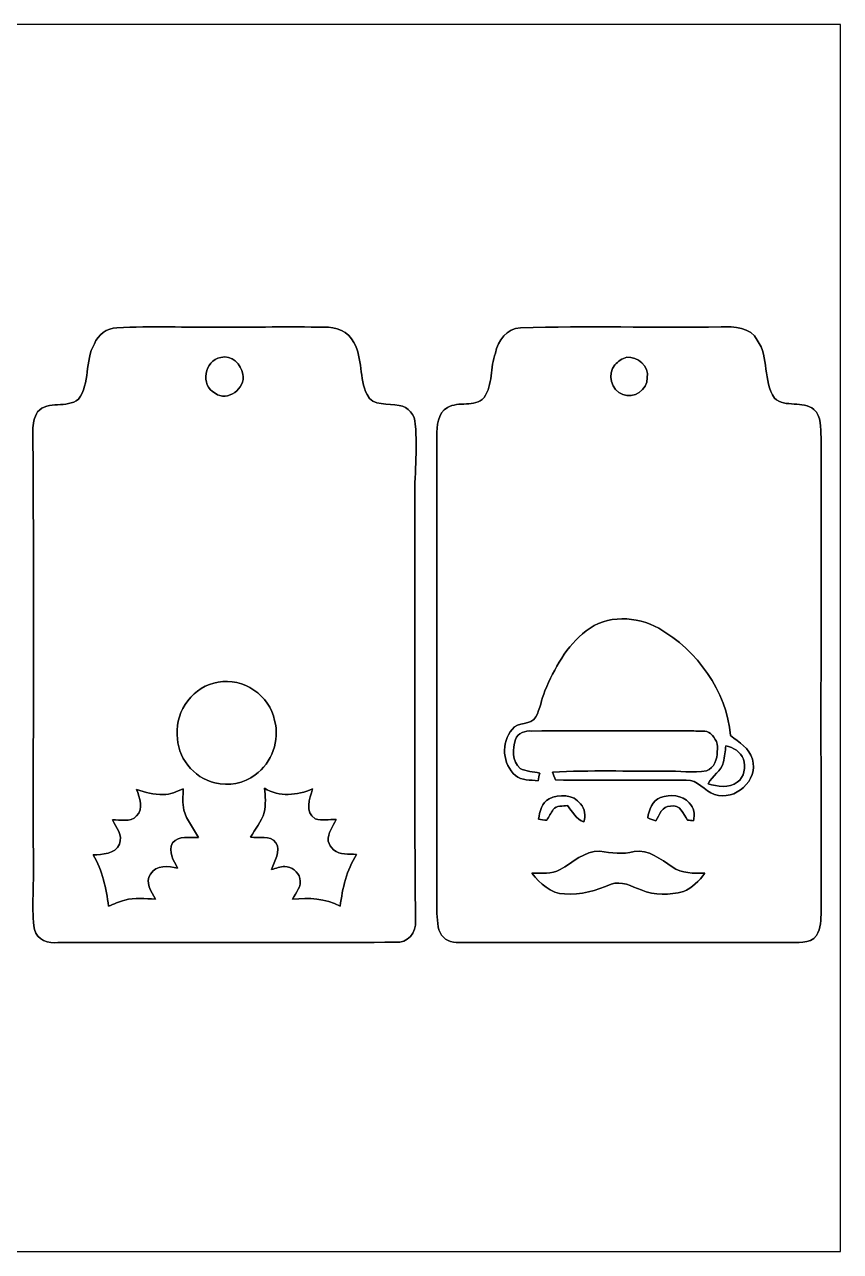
# Model space of a CAD drawing. Header units: centimetres. Extents: x -16.8 to 16.8, y -16.7 to 16.7.
# Drawn here: x -5.41 to 16.77, y -16.67 to 16.67 of the extents above; entities that cross this region are included whole.
import ezdxf

# ---------------------------------------------------------------- set-up
doc = ezdxf.new("R2010")
doc.units = ezdxf.units.CM
doc.header["$MEASUREMENT"] = 0
doc.layers.add('Layer 1', color=7, linetype='Continuous')

msp = doc.modelspace()

# ---------------------------------------------------------------- linework, layer by layer
at = {"layer": 'Layer 1', "color": 7}
for points, knots in [([(-16.77458, 16.66875), (-16.77458, 16.66875), (16.77458, 16.66875), (16.77458, 16.66875), (16.77458, 16.66875), (16.77458, 16.66875), (16.77458, -16.66875), (16.77458, -16.66875), (16.77458, -16.66875), (16.77458, -16.66875), (-16.77458, -16.66875), (-16.77458, -16.66875), (-16.77458, -16.66875), (-16.77458, -16.66875), (-16.77458, 16.66875), (-16.77458, 16.66875), (-16.77458, 16.66875), (-16.77458, 16.66875), (-16.77458, 16.66875), (-16.77458, 16.66875)], [0, 0, 0, 0, 0.16666667, 0.16666667, 0.16666667, 0.16666667, 0.33333333, 0.33333333, 0.33333333, 0.33333333, 0.5, 0.5, 0.5, 0.5, 0.66666667, 0.66666667, 0.66666667, 0.66666667, 1, 1, 1, 1]), ([(-2.89701, 8.43104), (-3.16865, 8.41728), (-3.41242, 8.24724), (-3.50873, 7.99042), (-3.50873, 7.99042), (-3.78178, 7.52687), (-3.61315, 6.92079), (-3.94476, 6.48617), (-3.94476, 6.48617), (-4.26156, 6.22547), (-4.76285, 6.46642), (-5.05354, 6.14786), (-5.05354, 6.14786), (-5.14773, 5.99757), (-5.18442, 5.81801), (-5.1816, 5.64198), (-5.1816, 5.64198), (-5.15126, 1.67428), (-5.17666, -2.29376), (-5.16784, -6.26181), (-5.16784, -6.26181), (-5.15373, -6.81567), (-5.22534, -7.37411), (-5.1368, -7.9248), (-5.1368, -7.9248), (-5.07436, -8.19785), (-4.75227, -8.31074), (-4.49862, -8.27722), (-4.49862, -8.27722), (-1.4411, -8.26241), (1.61713, -8.28393), (4.67466, -8.26699), (4.67466, -8.26699), (4.99886, -8.30404), (5.25357, -7.99888), (5.22076, -7.68844), (5.22076, -7.68844), (5.18266, -3.89749), (5.21476, -0.10513), (5.20171, 3.68653), (5.20171, 3.68653), (5.18336, 4.3942), (5.28708, 5.10293), (5.21441, 5.80954), (5.21441, 5.80954), (5.21406, 6.05543), (5.02391, 6.29497), (4.77485, 6.31719), (4.77485, 6.31719), (4.48486, 6.39163), (4.05941, 6.27839), (3.90349, 6.61741), (3.90349, 6.61741), (3.68229, 7.05591), (3.79271, 7.5946), (3.54542, 8.02605), (3.54542, 8.02605), (3.40819, 8.33437), (3.05012, 8.45538), (2.73473, 8.44409), (2.73473, 8.44409), (1.79388, 8.46173), (0.85266, 8.44232), (-0.08819, 8.44903), (-0.08819, 8.44903), (-1.02447, 8.43492), (-1.9618, 8.47831), (-2.89701, 8.43104), (-2.89701, 8.43104), (-2.89701, 8.43104), (-2.89701, 8.43104), (-2.89701, 8.43104)], [0, 0, 0, 0, 0.05263158, 0.05263158, 0.05263158, 0.05263158, 0.10526316, 0.10526316, 0.10526316, 0.10526316, 0.15789474, 0.15789474, 0.15789474, 0.15789474, 0.21052632, 0.21052632, 0.21052632, 0.21052632, 0.26315789, 0.26315789, 0.26315789, 0.26315789, 0.31578947, 0.31578947, 0.31578947, 0.31578947, 0.36842105, 0.36842105, 0.36842105, 0.36842105, 0.42105263, 0.42105263, 0.42105263, 0.42105263, 0.47368421, 0.47368421, 0.47368421, 0.47368421, 0.52631579, 0.52631579, 0.52631579, 0.52631579, 0.57894737, 0.57894737, 0.57894737, 0.57894737, 0.63157895, 0.63157895, 0.63157895, 0.63157895, 0.68421053, 0.68421053, 0.68421053, 0.68421053, 0.73684211, 0.73684211, 0.73684211, 0.73684211, 0.78947368, 0.78947368, 0.78947368, 0.78947368, 0.84210526, 0.84210526, 0.84210526, 0.84210526, 0.89473684, 0.89473684, 0.89473684, 0.89473684, 1, 1, 1, 1]), ([(8.07473, 8.42962), (7.70784, 8.41446), (7.45843, 8.07826), (7.39246, 7.74347), (7.39246, 7.74347), (7.24888, 7.34977), (7.33178, 6.88728), (7.08484, 6.53239), (7.08484, 6.53239), (6.82237, 6.2484), (6.3948, 6.44913), (6.08683, 6.25863), (6.08683, 6.25863), (5.81731, 6.1154), (5.80178, 5.75698), (5.80072, 5.4864), (5.80072, 5.4864), (5.80425, 1.25271), (5.80531, -2.98097), (5.80037, -7.21466), (5.80037, -7.21466), (5.80602, -7.45384), (5.7972, -7.69902), (5.85964, -7.93291), (5.85964, -7.93291), (5.91573, -8.13576), (6.12211, -8.27828), (6.3306, -8.27334), (6.3306, -8.27334), (9.32991, -8.27476), (12.32923, -8.26805), (15.32855, -8.27617), (15.32855, -8.27617), (15.59772, -8.25676), (15.93215, -8.33332), (16.12441, -8.08355), (16.12441, -8.08355), (16.24259, -7.88987), (16.24542, -7.64646), (16.24824, -7.42632), (16.24824, -7.42632), (16.24189, -3.13373), (16.24718, 1.15888), (16.24577, 5.45147), (16.24577, 5.45147), (16.2239, 5.7023), (16.26517, 6.02544), (16.05033, 6.20889), (16.05033, 6.20889), (15.75223, 6.46712), (15.26893, 6.24417), (14.98247, 6.51581), (14.98247, 6.51581), (14.65721, 6.98359), (14.84277, 7.62776), (14.51222, 8.09413), (14.51222, 8.09413), (14.33689, 8.4515), (13.87369, 8.46667), (13.52938, 8.45397), (13.52938, 8.45397), (11.71116, 8.42927), (9.89154, 8.48007), (8.07473, 8.42962)], [0, 0, 0, 0, 0.05882353, 0.05882353, 0.05882353, 0.05882353, 0.11764706, 0.11764706, 0.11764706, 0.11764706, 0.17647059, 0.17647059, 0.17647059, 0.17647059, 0.23529412, 0.23529412, 0.23529412, 0.23529412, 0.29411765, 0.29411765, 0.29411765, 0.29411765, 0.35294118, 0.35294118, 0.35294118, 0.35294118, 0.41176471, 0.41176471, 0.41176471, 0.41176471, 0.47058824, 0.47058824, 0.47058824, 0.47058824, 0.52941176, 0.52941176, 0.52941176, 0.52941176, 0.58823529, 0.58823529, 0.58823529, 0.58823529, 0.64705882, 0.64705882, 0.64705882, 0.64705882, 0.70588235, 0.70588235, 0.70588235, 0.70588235, 0.76470588, 0.76470588, 0.76470588, 0.76470588, 0.82352941, 0.82352941, 0.82352941, 0.82352941, 0.88235294, 0.88235294, 0.88235294, 0.88235294, 1, 1, 1, 1]), ([(-0.07303, 7.62247), (0.21943, 7.70925), (0.48719, 7.4362), (0.52917, 7.16492), (0.52917, 7.16492), (0.60219, 6.77651), (0.11183, 6.40574), (-0.22895, 6.65057), (-0.22895, 6.65057), (-0.63571, 6.85976), (-0.51611, 7.54874), (-0.07303, 7.62247)], [0, 0, 0, 0, 0.25, 0.25, 0.25, 0.25, 0.5, 0.5, 0.5, 0.5, 1, 1, 1, 1]), ([(10.96574, 7.62635), (11.26243, 7.65739), (11.57464, 7.38611), (11.52349, 7.07214), (11.52349, 7.07214), (11.5249, 6.74793), (11.15766, 6.48017), (10.85391, 6.61917), (10.85391, 6.61917), (10.54029, 6.72641), (10.42141, 7.17444), (10.64401, 7.41892), (10.64401, 7.41892), (10.72938, 7.51417), (10.83627, 7.60201), (10.96574, 7.62635)], [0, 0, 0, 0, 0.2, 0.2, 0.2, 0.2, 0.4, 0.4, 0.4, 0.4, 0.6, 0.6, 0.6, 0.6, 1, 1, 1, 1]), ([(9.86014, 0.19262), (10.41471, 0.63535), (11.23844, 0.60254), (11.83534, 0.26353), (11.83534, 0.26353), (12.88168, -0.3429), (13.67472, -1.43122), (13.78902, -2.65254), (13.78902, -2.65254), (14.01586, -2.83281), (14.29667, -2.99403), (14.38134, -3.29389), (14.38134, -3.29389), (14.55879, -3.86151), (13.90474, -4.44782), (13.35334, -4.24956), (13.35334, -4.24956), (13.06971, -4.16666), (12.90285, -3.82905), (12.57829, -3.86539), (12.57829, -3.86539), (11.39437, -3.84387), (10.20974, -3.8862), (9.02652, -3.8541), (9.02652, -3.8541), (9.00571, -3.80153), (8.96373, -3.69605), (8.94292, -3.64349), (8.94292, -3.64349), (9.96491, -3.58669), (10.98903, -3.62585), (12.01208, -3.61668), (12.01208, -3.61668), (12.38567, -3.60574), (12.76456, -3.67277), (13.13603, -3.60574), (13.13603, -3.60574), (13.34452, -3.53519), (13.42743, -3.28683), (13.42249, -3.08539), (13.42249, -3.08539), (13.46271, -2.90054), (13.38227, -2.71568), (13.24081, -2.59891), (13.24081, -2.59891), (13.12051, -2.48849), (12.93319, -2.54529), (12.78925, -2.5213), (12.78925, -2.5213), (11.31923, -2.5273), (9.8485, -2.51178), (8.37847, -2.52836), (8.37847, -2.52836), (8.20526, -2.51143), (8.00347, -2.58057), (7.93997, -2.7559), (7.93997, -2.7559), (7.84719, -3.0099), (7.85354, -3.34751), (8.06309, -3.5433), (8.06309, -3.5433), (8.2229, -3.63573), (8.42257, -3.62338), (8.59896, -3.67348), (8.59896, -3.67348), (8.58308, -3.74121), (8.56721, -3.80929), (8.55169, -3.87738), (8.55169, -3.87738), (8.34743, -3.85163), (8.10895, -3.88091), (7.93962, -3.73803), (7.93962, -3.73803), (7.58225, -3.43217), (7.54204, -2.84162), (7.84472, -2.48285), (7.84472, -2.48285), (8.00135, -2.26448), (8.36048, -2.38548), (8.49312, -2.14383), (8.49312, -2.14383), (8.61483, -1.92334), (8.64129, -1.66582), (8.74042, -1.43581), (8.74042, -1.43581), (8.99901, -0.82762), (9.32568, -0.21766), (9.86014, 0.19262), (9.86014, 0.19262), (9.86014, 0.19262), (9.86014, 0.19262), (9.86014, 0.19262)], [0, 0, 0, 0, 0.04166667, 0.04166667, 0.04166667, 0.04166667, 0.08333333, 0.08333333, 0.08333333, 0.08333333, 0.125, 0.125, 0.125, 0.125, 0.16666667, 0.16666667, 0.16666667, 0.16666667, 0.20833333, 0.20833333, 0.20833333, 0.20833333, 0.25, 0.25, 0.25, 0.25, 0.29166667, 0.29166667, 0.29166667, 0.29166667, 0.33333333, 0.33333333, 0.33333333, 0.33333333, 0.375, 0.375, 0.375, 0.375, 0.41666667, 0.41666667, 0.41666667, 0.41666667, 0.45833333, 0.45833333, 0.45833333, 0.45833333, 0.5, 0.5, 0.5, 0.5, 0.54166667, 0.54166667, 0.54166667, 0.54166667, 0.58333333, 0.58333333, 0.58333333, 0.58333333, 0.625, 0.625, 0.625, 0.625, 0.66666667, 0.66666667, 0.66666667, 0.66666667, 0.70833333, 0.70833333, 0.70833333, 0.70833333, 0.75, 0.75, 0.75, 0.75, 0.79166667, 0.79166667, 0.79166667, 0.79166667, 0.83333333, 0.83333333, 0.83333333, 0.83333333, 0.875, 0.875, 0.875, 0.875, 0.91666667, 0.91666667, 0.91666667, 0.91666667, 1, 1, 1, 1]), ([(-0.14323, -1.20086), (0.53728, -1.06257), (1.25765, -1.56669), (1.39171, -2.23943), (1.39171, -2.23943), (1.53705, -2.7813), (1.31727, -3.39372), (0.86289, -3.72004), (0.86289, -3.72004), (0.55704, -3.95429), (0.14076, -4.02978), (-0.23072, -3.93418), (-0.23072, -3.93418), (-0.81492, -3.80259), (-1.27, -3.22968), (-1.25413, -2.62855), (-1.25413, -2.62855), (-1.31304, -1.96603), (-0.80081, -1.29963), (-0.14323, -1.20086)], [0, 0, 0, 0, 0.16666667, 0.16666667, 0.16666667, 0.16666667, 0.33333333, 0.33333333, 0.33333333, 0.33333333, 0.5, 0.5, 0.5, 0.5, 0.66666667, 0.66666667, 0.66666667, 0.66666667, 1, 1, 1, 1]), ([(13.65885, -2.93229), (13.63698, -3.07763), (13.63027, -3.22545), (13.595, -3.36903), (13.595, -3.36903), (13.52903, -3.6135), (13.2969, -3.74897), (13.17449, -3.95993), (13.17449, -3.95993), (13.42884, -4.03296), (13.74246, -4.09363), (13.96894, -3.91619), (13.96894, -3.91619), (14.16685, -3.78072), (14.19754, -3.50308), (14.13827, -3.28824), (14.13827, -3.28824), (14.06207, -3.08892), (13.86134, -2.96863), (13.65885, -2.93229)], [0, 0, 0, 0, 0.16666667, 0.16666667, 0.16666667, 0.16666667, 0.33333333, 0.33333333, 0.33333333, 0.33333333, 0.5, 0.5, 0.5, 0.5, 0.66666667, 0.66666667, 0.66666667, 0.66666667, 1, 1, 1, 1]), ([(-2.36149, -4.11656), (-2.12654, -4.18641), (-1.89089, -4.26649), (-1.64042, -4.25133), (-1.64042, -4.25133), (-1.44357, -4.26614), (-1.27247, -4.16278), (-1.09432, -4.09893), (-1.09432, -4.09893), (-1.09502, -4.29048), (-1.12571, -4.48627), (-1.07386, -4.67501), (-1.07386, -4.67501), (-1.01141, -4.95582), (-0.8061, -5.1689), (-0.67874, -5.42008), (-0.67874, -5.42008), (-0.91546, -5.43631), (-1.21003, -5.35869), (-1.38395, -5.56542), (-1.38395, -5.56542), (-1.50918, -5.80355), (-1.36031, -6.04767), (-1.24566, -6.25334), (-1.24566, -6.25334), (-1.49613, -6.20924), (-1.82386, -6.14221), (-1.97944, -6.41526), (-1.97944, -6.41526), (-2.15724, -6.6354), (-1.94839, -6.89716), (-1.8475, -7.09542), (-1.8475, -7.09542), (-2.12619, -7.08942), (-2.41265, -7.03827), (-2.68358, -7.12611), (-2.68358, -7.12611), (-2.83598, -7.16386), (-2.97956, -7.22983), (-3.12561, -7.28557), (-3.12561, -7.28557), (-3.18629, -6.80156), (-3.2893, -6.31719), (-3.54436, -5.89421), (-3.54436, -5.89421), (-3.29494, -5.88539), (-2.94464, -5.87163), (-2.82787, -5.60317), (-2.82787, -5.60317), (-2.73015, -5.3534), (-2.9143, -5.1435), (-3.01943, -4.93677), (-3.01943, -4.93677), (-2.80317, -4.93395), (-2.53048, -5.02038), (-2.36291, -4.83341), (-2.36291, -4.83341), (-2.16464, -4.64185), (-2.28177, -4.33529), (-2.36149, -4.11656)], [0, 0, 0, 0, 0.0625, 0.0625, 0.0625, 0.0625, 0.125, 0.125, 0.125, 0.125, 0.1875, 0.1875, 0.1875, 0.1875, 0.25, 0.25, 0.25, 0.25, 0.3125, 0.3125, 0.3125, 0.3125, 0.375, 0.375, 0.375, 0.375, 0.4375, 0.4375, 0.4375, 0.4375, 0.5, 0.5, 0.5, 0.5, 0.5625, 0.5625, 0.5625, 0.5625, 0.625, 0.625, 0.625, 0.625, 0.6875, 0.6875, 0.6875, 0.6875, 0.75, 0.75, 0.75, 0.75, 0.8125, 0.8125, 0.8125, 0.8125, 0.875, 0.875, 0.875, 0.875, 1, 1, 1, 1]), ([(1.11725, -4.07776), (1.50989, -4.33105), (2.00872, -4.27708), (2.42111, -4.10175), (2.42111, -4.10175), (2.34738, -4.36774), (2.19639, -4.73216), (2.49661, -4.91137), (2.49661, -4.91137), (2.67476, -4.97628), (2.87549, -4.92689), (3.06317, -4.93113), (3.06317, -4.93113), (2.97498, -5.11951), (2.82893, -5.29449), (2.84798, -5.51603), (2.84798, -5.51603), (2.86738, -5.60917), (2.92664, -5.68995), (2.99508, -5.75451), (2.99508, -5.75451), (3.16195, -5.90973), (3.4103, -5.85435), (3.61915, -5.88574), (3.61915, -5.88574), (3.34857, -6.30767), (3.23638, -6.79697), (3.17218, -7.28698), (3.17218, -7.28698), (2.77777, -7.07566), (2.31846, -7.05273), (1.88066, -7.09683), (1.88066, -7.09683), (1.96991, -6.91762), (2.13501, -6.74687), (2.07716, -6.53168), (2.07716, -6.53168), (2.03341, -6.34965), (1.85526, -6.20924), (1.66617, -6.21065), (1.66617, -6.21065), (1.54305, -6.21065), (1.42699, -6.25934), (1.30986, -6.29144), (1.30986, -6.29144), (1.37089, -6.05966), (1.58291, -5.79367), (1.42134, -5.56401), (1.42134, -5.56401), (1.26577, -5.34388), (0.97014, -5.44407), (0.73907, -5.41373), (0.73907, -5.41373), (0.86254, -5.19007), (1.02941, -4.98722), (1.10878, -4.74204), (1.10878, -4.74204), (1.15429, -4.52402), (1.14018, -4.29789), (1.11725, -4.07776)], [0, 0, 0, 0, 0.0625, 0.0625, 0.0625, 0.0625, 0.125, 0.125, 0.125, 0.125, 0.1875, 0.1875, 0.1875, 0.1875, 0.25, 0.25, 0.25, 0.25, 0.3125, 0.3125, 0.3125, 0.3125, 0.375, 0.375, 0.375, 0.375, 0.4375, 0.4375, 0.4375, 0.4375, 0.5, 0.5, 0.5, 0.5, 0.5625, 0.5625, 0.5625, 0.5625, 0.625, 0.625, 0.625, 0.625, 0.6875, 0.6875, 0.6875, 0.6875, 0.75, 0.75, 0.75, 0.75, 0.8125, 0.8125, 0.8125, 0.8125, 0.875, 0.875, 0.875, 0.875, 1, 1, 1, 1]), ([(8.85049, -4.37162), (9.12248, -4.23651), (9.51406, -4.24462), (9.70774, -4.50709), (9.70774, -4.50709), (9.82698, -4.64009), (9.8552, -4.82988), (9.80158, -4.99745), (9.80158, -4.99745), (9.59026, -4.92231), (9.48478, -4.71629), (9.35143, -4.55295), (9.35143, -4.55295), (9.22761, -4.57623), (9.05545, -4.54166), (8.96655, -4.65878), (8.96655, -4.65878), (8.90058, -4.75262), (8.84767, -4.85458), (8.79052, -4.95406), (8.79052, -4.95406), (8.73407, -4.9463), (8.62154, -4.93042), (8.56509, -4.92266), (8.56509, -4.92266), (8.5979, -4.71981), (8.64835, -4.47428), (8.85049, -4.37162)], [0, 0, 0, 0, 0.125, 0.125, 0.125, 0.125, 0.25, 0.25, 0.25, 0.25, 0.375, 0.375, 0.375, 0.375, 0.5, 0.5, 0.5, 0.5, 0.625, 0.625, 0.625, 0.625, 0.75, 0.75, 0.75, 0.75, 1, 1, 1, 1]), ([(11.88156, -4.33211), (12.14049, -4.24568), (12.47634, -4.25838), (12.66331, -4.48239), (12.66331, -4.48239), (12.78714, -4.60834), (12.82171, -4.79601), (12.77726, -4.96358), (12.77726, -4.96358), (12.72399, -4.959), (12.67107, -4.95441), (12.61851, -4.95053), (12.61851, -4.95053), (12.50738, -4.78296), (12.41284, -4.50956), (12.15143, -4.56565), (12.15143, -4.56565), (11.92706, -4.56389), (11.84663, -4.80907), (11.7542, -4.97029), (11.7542, -4.97029), (11.68047, -4.94453), (11.60709, -4.91772), (11.53477, -4.8895), (11.53477, -4.8895), (11.57041, -4.66937), (11.66072, -4.42524), (11.88156, -4.33211)], [0, 0, 0, 0, 0.125, 0.125, 0.125, 0.125, 0.25, 0.25, 0.25, 0.25, 0.375, 0.375, 0.375, 0.375, 0.5, 0.5, 0.5, 0.5, 0.625, 0.625, 0.625, 0.625, 0.75, 0.75, 0.75, 0.75, 1, 1, 1, 1]), ([(9.15211, -6.29391), (9.49748, -6.10129), (9.81287, -5.78661), (10.23585, -5.79049), (10.23585, -5.79049), (10.54206, -5.84059), (10.8585, -5.89209), (11.16224, -5.79684), (11.16224, -5.79684), (11.55806, -5.73617), (11.88755, -6.01909), (12.198, -6.2163), (12.198, -6.2163), (12.45552, -6.40644), (12.78714, -6.38951), (13.09052, -6.39163), (13.09052, -6.39163), (12.92966, -6.5913), (12.74762, -6.79803), (12.50244, -6.89081), (12.50244, -6.89081), (12.12779, -6.98923), (11.71575, -6.99841), (11.35486, -6.84213), (11.35486, -6.84213), (11.09698, -6.75287), (10.81581, -6.58389), (10.53747, -6.69219), (10.53747, -6.69219), (10.1413, -6.86541), (9.71091, -6.98853), (9.27453, -6.95184), (9.27453, -6.95184), (8.89917, -6.94902), (8.60425, -6.66856), (8.388, -6.39022), (8.388, -6.39022), (8.64235, -6.3814), (8.92104, -6.43079), (9.15211, -6.29391)], [0, 0, 0, 0, 0.09090909, 0.09090909, 0.09090909, 0.09090909, 0.18181818, 0.18181818, 0.18181818, 0.18181818, 0.27272727, 0.27272727, 0.27272727, 0.27272727, 0.36363636, 0.36363636, 0.36363636, 0.36363636, 0.45454545, 0.45454545, 0.45454545, 0.45454545, 0.54545455, 0.54545455, 0.54545455, 0.54545455, 0.63636364, 0.63636364, 0.63636364, 0.63636364, 0.72727273, 0.72727273, 0.72727273, 0.72727273, 0.81818182, 0.81818182, 0.81818182, 0.81818182, 1, 1, 1, 1])]:
    msp.add_open_spline(points, degree=3, knots=knots, dxfattribs=at)
at = {"layer": 'Layer 1', "color": 251}
for points, knots in [([(-2.89701, 8.43104), (-1.9618, 8.47831), (-1.02447, 8.43492), (-0.08819, 8.44903), (-0.08819, 8.44903), (0.85266, 8.44232), (1.79388, 8.46173), (2.73473, 8.44409), (2.73473, 8.44409), (3.05012, 8.45538), (3.40819, 8.33437), (3.54542, 8.02605), (3.54542, 8.02605), (3.79271, 7.5946), (3.68229, 7.05591), (3.90349, 6.61741), (3.90349, 6.61741), (4.05941, 6.27839), (4.48486, 6.39163), (4.77485, 6.31719), (4.77485, 6.31719), (5.02391, 6.29497), (5.21406, 6.05543), (5.21441, 5.80954), (5.21441, 5.80954), (5.28708, 5.10293), (5.18336, 4.3942), (5.20171, 3.68653), (5.20171, 3.68653), (5.21476, -0.10513), (5.18266, -3.89749), (5.22076, -7.68844), (5.22076, -7.68844), (5.25357, -7.99888), (4.99886, -8.30404), (4.67466, -8.26699), (4.67466, -8.26699), (1.61713, -8.28393), (-1.4411, -8.26241), (-4.49862, -8.27722), (-4.49862, -8.27722), (-4.75227, -8.31074), (-5.07436, -8.19785), (-5.1368, -7.9248), (-5.1368, -7.9248), (-5.22534, -7.37411), (-5.15373, -6.81567), (-5.16784, -6.26181), (-5.16784, -6.26181), (-5.17666, -2.29376), (-5.15126, 1.67428), (-5.1816, 5.64198), (-5.1816, 5.64198), (-5.18442, 5.81801), (-5.14773, 5.99757), (-5.05354, 6.14786), (-5.05354, 6.14786), (-4.76285, 6.46642), (-4.26156, 6.22547), (-3.94476, 6.48617), (-3.94476, 6.48617), (-3.61315, 6.92079), (-3.78178, 7.52687), (-3.50873, 7.99042), (-3.50873, 7.99042), (-3.41242, 8.24724), (-3.16865, 8.41728), (-2.89701, 8.43104), (-2.89701, 8.43104), (-2.89701, 8.43104), (-2.89701, 8.43104), (-2.89701, 8.43104)], [0, 0, 0, 0, 0.05263158, 0.05263158, 0.05263158, 0.05263158, 0.10526316, 0.10526316, 0.10526316, 0.10526316, 0.15789474, 0.15789474, 0.15789474, 0.15789474, 0.21052632, 0.21052632, 0.21052632, 0.21052632, 0.26315789, 0.26315789, 0.26315789, 0.26315789, 0.31578947, 0.31578947, 0.31578947, 0.31578947, 0.36842105, 0.36842105, 0.36842105, 0.36842105, 0.42105263, 0.42105263, 0.42105263, 0.42105263, 0.47368421, 0.47368421, 0.47368421, 0.47368421, 0.52631579, 0.52631579, 0.52631579, 0.52631579, 0.57894737, 0.57894737, 0.57894737, 0.57894737, 0.63157895, 0.63157895, 0.63157895, 0.63157895, 0.68421053, 0.68421053, 0.68421053, 0.68421053, 0.73684211, 0.73684211, 0.73684211, 0.73684211, 0.78947368, 0.78947368, 0.78947368, 0.78947368, 0.84210526, 0.84210526, 0.84210526, 0.84210526, 0.89473684, 0.89473684, 0.89473684, 0.89473684, 1, 1, 1, 1]), ([(8.07473, 8.42962), (9.89154, 8.48007), (11.71116, 8.42927), (13.52938, 8.45397), (13.52938, 8.45397), (13.87369, 8.46667), (14.33689, 8.4515), (14.51222, 8.09413), (14.51222, 8.09413), (14.84277, 7.62776), (14.65721, 6.98359), (14.98247, 6.51581), (14.98247, 6.51581), (15.26893, 6.24417), (15.75223, 6.46712), (16.05033, 6.20889), (16.05033, 6.20889), (16.26517, 6.02544), (16.2239, 5.7023), (16.24577, 5.45147), (16.24577, 5.45147), (16.24718, 1.15888), (16.24189, -3.13373), (16.24824, -7.42632), (16.24824, -7.42632), (16.24542, -7.64646), (16.24259, -7.88987), (16.12441, -8.08355), (16.12441, -8.08355), (15.93215, -8.33332), (15.59772, -8.25676), (15.32855, -8.27617), (15.32855, -8.27617), (12.32923, -8.26805), (9.32991, -8.27476), (6.3306, -8.27334), (6.3306, -8.27334), (6.12211, -8.27828), (5.91573, -8.13576), (5.85964, -7.93291), (5.85964, -7.93291), (5.7972, -7.69902), (5.80602, -7.45384), (5.80037, -7.21466), (5.80037, -7.21466), (5.80531, -2.98097), (5.80425, 1.25271), (5.80072, 5.4864), (5.80072, 5.4864), (5.80178, 5.75698), (5.81731, 6.1154), (6.08683, 6.25863), (6.08683, 6.25863), (6.3948, 6.44913), (6.82237, 6.2484), (7.08484, 6.53239), (7.08484, 6.53239), (7.33178, 6.88728), (7.24888, 7.34977), (7.39246, 7.74347), (7.39246, 7.74347), (7.45843, 8.07826), (7.70784, 8.41446), (8.07473, 8.42962), (8.07473, 8.42962), (8.07473, 8.42962), (8.07473, 8.42962), (8.07473, 8.42962)], [0, 0, 0, 0, 0.05555556, 0.05555556, 0.05555556, 0.05555556, 0.11111111, 0.11111111, 0.11111111, 0.11111111, 0.16666667, 0.16666667, 0.16666667, 0.16666667, 0.22222222, 0.22222222, 0.22222222, 0.22222222, 0.27777778, 0.27777778, 0.27777778, 0.27777778, 0.33333333, 0.33333333, 0.33333333, 0.33333333, 0.38888889, 0.38888889, 0.38888889, 0.38888889, 0.44444444, 0.44444444, 0.44444444, 0.44444444, 0.5, 0.5, 0.5, 0.5, 0.55555556, 0.55555556, 0.55555556, 0.55555556, 0.61111111, 0.61111111, 0.61111111, 0.61111111, 0.66666667, 0.66666667, 0.66666667, 0.66666667, 0.72222222, 0.72222222, 0.72222222, 0.72222222, 0.77777778, 0.77777778, 0.77777778, 0.77777778, 0.83333333, 0.83333333, 0.83333333, 0.83333333, 0.88888889, 0.88888889, 0.88888889, 0.88888889, 1, 1, 1, 1]), ([(-0.07303, 7.62247), (-0.51611, 7.54874), (-0.63571, 6.85976), (-0.22895, 6.65057), (-0.22895, 6.65057), (0.11183, 6.40574), (0.60219, 6.77651), (0.52917, 7.16492), (0.52917, 7.16492), (0.48719, 7.4362), (0.21943, 7.70925), (-0.07303, 7.62247), (-0.07303, 7.62247), (-0.07303, 7.62247), (-0.07303, 7.62247), (-0.07303, 7.62247)], [0, 0, 0, 0, 0.2, 0.2, 0.2, 0.2, 0.4, 0.4, 0.4, 0.4, 0.6, 0.6, 0.6, 0.6, 1, 1, 1, 1]), ([(10.96574, 7.62635), (10.83627, 7.60201), (10.72938, 7.51417), (10.64401, 7.41892), (10.64401, 7.41892), (10.42141, 7.17444), (10.54029, 6.72641), (10.85391, 6.61917), (10.85391, 6.61917), (11.15766, 6.48017), (11.5249, 6.74793), (11.52349, 7.07214), (11.52349, 7.07214), (11.57464, 7.38611), (11.26243, 7.65739), (10.96574, 7.62635), (10.96574, 7.62635), (10.96574, 7.62635), (10.96574, 7.62635), (10.96574, 7.62635)], [0, 0, 0, 0, 0.16666667, 0.16666667, 0.16666667, 0.16666667, 0.33333333, 0.33333333, 0.33333333, 0.33333333, 0.5, 0.5, 0.5, 0.5, 0.66666667, 0.66666667, 0.66666667, 0.66666667, 1, 1, 1, 1]), ([(9.86014, 0.19262), (9.32568, -0.21766), (8.99901, -0.82762), (8.74042, -1.43581), (8.74042, -1.43581), (8.64129, -1.66582), (8.61483, -1.92334), (8.49312, -2.14383), (8.49312, -2.14383), (8.36048, -2.38548), (8.00135, -2.26448), (7.84472, -2.48285), (7.84472, -2.48285), (7.54204, -2.84162), (7.58225, -3.43217), (7.93962, -3.73803), (7.93962, -3.73803), (8.10895, -3.88091), (8.34743, -3.85163), (8.55169, -3.87738), (8.55169, -3.87738), (8.56721, -3.80929), (8.58308, -3.74121), (8.59896, -3.67348), (8.59896, -3.67348), (8.42257, -3.62338), (8.2229, -3.63573), (8.06309, -3.5433), (8.06309, -3.5433), (7.85354, -3.34751), (7.84719, -3.0099), (7.93997, -2.7559), (7.93997, -2.7559), (8.00347, -2.58057), (8.20526, -2.51143), (8.37847, -2.52836), (8.37847, -2.52836), (9.8485, -2.51178), (11.31923, -2.5273), (12.78925, -2.5213), (12.78925, -2.5213), (12.93319, -2.54529), (13.12051, -2.48849), (13.24081, -2.59891), (13.24081, -2.59891), (13.38227, -2.71568), (13.46271, -2.90054), (13.42249, -3.08539), (13.42249, -3.08539), (13.42743, -3.28683), (13.34452, -3.53519), (13.13603, -3.60574), (13.13603, -3.60574), (12.76456, -3.67277), (12.38567, -3.60574), (12.01208, -3.61668), (12.01208, -3.61668), (10.98903, -3.62585), (9.96491, -3.58669), (8.94292, -3.64349), (8.94292, -3.64349), (8.96373, -3.69605), (9.00571, -3.80153), (9.02652, -3.8541), (9.02652, -3.8541), (10.20974, -3.8862), (11.39437, -3.84387), (12.57829, -3.86539), (12.57829, -3.86539), (12.90285, -3.82905), (13.06971, -4.16666), (13.35334, -4.24956), (13.35334, -4.24956), (13.90474, -4.44782), (14.55879, -3.86151), (14.38134, -3.29389), (14.38134, -3.29389), (14.29667, -2.99403), (14.01586, -2.83281), (13.78902, -2.65254), (13.78902, -2.65254), (13.67472, -1.43122), (12.88168, -0.3429), (11.83534, 0.26353), (11.83534, 0.26353), (11.23844, 0.60254), (10.41471, 0.63535), (9.86014, 0.19262), (9.86014, 0.19262), (9.86014, 0.19262), (9.86014, 0.19262), (9.86014, 0.19262)], [0, 0, 0, 0, 0.04166667, 0.04166667, 0.04166667, 0.04166667, 0.08333333, 0.08333333, 0.08333333, 0.08333333, 0.125, 0.125, 0.125, 0.125, 0.16666667, 0.16666667, 0.16666667, 0.16666667, 0.20833333, 0.20833333, 0.20833333, 0.20833333, 0.25, 0.25, 0.25, 0.25, 0.29166667, 0.29166667, 0.29166667, 0.29166667, 0.33333333, 0.33333333, 0.33333333, 0.33333333, 0.375, 0.375, 0.375, 0.375, 0.41666667, 0.41666667, 0.41666667, 0.41666667, 0.45833333, 0.45833333, 0.45833333, 0.45833333, 0.5, 0.5, 0.5, 0.5, 0.54166667, 0.54166667, 0.54166667, 0.54166667, 0.58333333, 0.58333333, 0.58333333, 0.58333333, 0.625, 0.625, 0.625, 0.625, 0.66666667, 0.66666667, 0.66666667, 0.66666667, 0.70833333, 0.70833333, 0.70833333, 0.70833333, 0.75, 0.75, 0.75, 0.75, 0.79166667, 0.79166667, 0.79166667, 0.79166667, 0.83333333, 0.83333333, 0.83333333, 0.83333333, 0.875, 0.875, 0.875, 0.875, 0.91666667, 0.91666667, 0.91666667, 0.91666667, 1, 1, 1, 1]), ([(-0.14323, -1.20086), (-0.80081, -1.29963), (-1.31304, -1.96603), (-1.25413, -2.62855), (-1.25413, -2.62855), (-1.27, -3.22968), (-0.81492, -3.80259), (-0.23072, -3.93418), (-0.23072, -3.93418), (0.14076, -4.02978), (0.55704, -3.95429), (0.86289, -3.72004), (0.86289, -3.72004), (1.31727, -3.39372), (1.53705, -2.7813), (1.39171, -2.23943), (1.39171, -2.23943), (1.25765, -1.56669), (0.53728, -1.06257), (-0.14323, -1.20086), (-0.14323, -1.20086), (-0.14323, -1.20086), (-0.14323, -1.20086), (-0.14323, -1.20086)], [0, 0, 0, 0, 0.14285714, 0.14285714, 0.14285714, 0.14285714, 0.28571429, 0.28571429, 0.28571429, 0.28571429, 0.42857143, 0.42857143, 0.42857143, 0.42857143, 0.57142857, 0.57142857, 0.57142857, 0.57142857, 0.71428571, 0.71428571, 0.71428571, 0.71428571, 1, 1, 1, 1]), ([(13.65885, -2.93229), (13.86134, -2.96863), (14.06207, -3.08892), (14.13827, -3.28824), (14.13827, -3.28824), (14.19754, -3.50308), (14.16685, -3.78072), (13.96894, -3.91619), (13.96894, -3.91619), (13.74246, -4.09363), (13.42884, -4.03296), (13.17449, -3.95993), (13.17449, -3.95993), (13.2969, -3.74897), (13.52903, -3.6135), (13.595, -3.36903), (13.595, -3.36903), (13.63027, -3.22545), (13.63698, -3.07763), (13.65885, -2.93229)], [0, 0, 0, 0, 0.16666667, 0.16666667, 0.16666667, 0.16666667, 0.33333333, 0.33333333, 0.33333333, 0.33333333, 0.5, 0.5, 0.5, 0.5, 0.66666667, 0.66666667, 0.66666667, 0.66666667, 1, 1, 1, 1]), ([(-2.36149, -4.11656), (-2.28177, -4.33529), (-2.16464, -4.64185), (-2.36291, -4.83341), (-2.36291, -4.83341), (-2.53048, -5.02038), (-2.80317, -4.93395), (-3.01943, -4.93677), (-3.01943, -4.93677), (-2.9143, -5.1435), (-2.73015, -5.3534), (-2.82787, -5.60317), (-2.82787, -5.60317), (-2.94464, -5.87163), (-3.29494, -5.88539), (-3.54436, -5.89421), (-3.54436, -5.89421), (-3.2893, -6.31719), (-3.18629, -6.80156), (-3.12561, -7.28557), (-3.12561, -7.28557), (-2.97956, -7.22983), (-2.83598, -7.16386), (-2.68358, -7.12611), (-2.68358, -7.12611), (-2.41265, -7.03827), (-2.12619, -7.08942), (-1.8475, -7.09542), (-1.8475, -7.09542), (-1.94839, -6.89716), (-2.15724, -6.6354), (-1.97944, -6.41526), (-1.97944, -6.41526), (-1.82386, -6.14221), (-1.49613, -6.20924), (-1.24566, -6.25334), (-1.24566, -6.25334), (-1.36031, -6.04767), (-1.50918, -5.80355), (-1.38395, -5.56542), (-1.38395, -5.56542), (-1.21003, -5.35869), (-0.91546, -5.43631), (-0.67874, -5.42008), (-0.67874, -5.42008), (-0.8061, -5.1689), (-1.01141, -4.95582), (-1.07386, -4.67501), (-1.07386, -4.67501), (-1.12571, -4.48627), (-1.09502, -4.29048), (-1.09432, -4.09893), (-1.09432, -4.09893), (-1.27247, -4.16278), (-1.44357, -4.26614), (-1.64042, -4.25133), (-1.64042, -4.25133), (-1.89089, -4.26649), (-2.12654, -4.18641), (-2.36149, -4.11656)], [0, 0, 0, 0, 0.0625, 0.0625, 0.0625, 0.0625, 0.125, 0.125, 0.125, 0.125, 0.1875, 0.1875, 0.1875, 0.1875, 0.25, 0.25, 0.25, 0.25, 0.3125, 0.3125, 0.3125, 0.3125, 0.375, 0.375, 0.375, 0.375, 0.4375, 0.4375, 0.4375, 0.4375, 0.5, 0.5, 0.5, 0.5, 0.5625, 0.5625, 0.5625, 0.5625, 0.625, 0.625, 0.625, 0.625, 0.6875, 0.6875, 0.6875, 0.6875, 0.75, 0.75, 0.75, 0.75, 0.8125, 0.8125, 0.8125, 0.8125, 0.875, 0.875, 0.875, 0.875, 1, 1, 1, 1]), ([(1.11725, -4.07776), (1.14018, -4.29789), (1.15429, -4.52402), (1.10878, -4.74204), (1.10878, -4.74204), (1.02941, -4.98722), (0.86254, -5.19007), (0.73907, -5.41373), (0.73907, -5.41373), (0.97014, -5.44407), (1.26577, -5.34388), (1.42134, -5.56401), (1.42134, -5.56401), (1.58291, -5.79367), (1.37089, -6.05966), (1.30986, -6.29144), (1.30986, -6.29144), (1.42699, -6.25934), (1.54305, -6.21065), (1.66617, -6.21065), (1.66617, -6.21065), (1.85526, -6.20924), (2.03341, -6.34965), (2.07716, -6.53168), (2.07716, -6.53168), (2.13501, -6.74687), (1.96991, -6.91762), (1.88066, -7.09683), (1.88066, -7.09683), (2.31846, -7.05273), (2.77777, -7.07566), (3.17218, -7.28698), (3.17218, -7.28698), (3.23638, -6.79697), (3.34857, -6.30767), (3.61915, -5.88574), (3.61915, -5.88574), (3.4103, -5.85435), (3.16195, -5.90973), (2.99508, -5.75451), (2.99508, -5.75451), (2.92664, -5.68995), (2.86738, -5.60917), (2.84798, -5.51603), (2.84798, -5.51603), (2.82893, -5.29449), (2.97498, -5.11951), (3.06317, -4.93113), (3.06317, -4.93113), (2.87549, -4.92689), (2.67476, -4.97628), (2.49661, -4.91137), (2.49661, -4.91137), (2.19639, -4.73216), (2.34738, -4.36774), (2.42111, -4.10175), (2.42111, -4.10175), (2.00872, -4.27708), (1.50989, -4.33105), (1.11725, -4.07776), (1.11725, -4.07776), (1.11725, -4.07776), (1.11725, -4.07776), (1.11725, -4.07776)], [0, 0, 0, 0, 0.05882353, 0.05882353, 0.05882353, 0.05882353, 0.11764706, 0.11764706, 0.11764706, 0.11764706, 0.17647059, 0.17647059, 0.17647059, 0.17647059, 0.23529412, 0.23529412, 0.23529412, 0.23529412, 0.29411765, 0.29411765, 0.29411765, 0.29411765, 0.35294118, 0.35294118, 0.35294118, 0.35294118, 0.41176471, 0.41176471, 0.41176471, 0.41176471, 0.47058824, 0.47058824, 0.47058824, 0.47058824, 0.52941176, 0.52941176, 0.52941176, 0.52941176, 0.58823529, 0.58823529, 0.58823529, 0.58823529, 0.64705882, 0.64705882, 0.64705882, 0.64705882, 0.70588235, 0.70588235, 0.70588235, 0.70588235, 0.76470588, 0.76470588, 0.76470588, 0.76470588, 0.82352941, 0.82352941, 0.82352941, 0.82352941, 0.88235294, 0.88235294, 0.88235294, 0.88235294, 1, 1, 1, 1]), ([(8.85049, -4.37162), (8.64835, -4.47428), (8.5979, -4.71981), (8.56509, -4.92266), (8.56509, -4.92266), (8.62154, -4.93042), (8.73407, -4.9463), (8.79052, -4.95406), (8.79052, -4.95406), (8.84767, -4.85458), (8.90058, -4.75262), (8.96655, -4.65878), (8.96655, -4.65878), (9.05545, -4.54166), (9.22761, -4.57623), (9.35143, -4.55295), (9.35143, -4.55295), (9.48478, -4.71629), (9.59026, -4.92231), (9.80158, -4.99745), (9.80158, -4.99745), (9.8552, -4.82988), (9.82698, -4.64009), (9.70774, -4.50709), (9.70774, -4.50709), (9.51406, -4.24462), (9.12248, -4.23651), (8.85049, -4.37162), (8.85049, -4.37162), (8.85049, -4.37162), (8.85049, -4.37162), (8.85049, -4.37162)], [0, 0, 0, 0, 0.11111111, 0.11111111, 0.11111111, 0.11111111, 0.22222222, 0.22222222, 0.22222222, 0.22222222, 0.33333333, 0.33333333, 0.33333333, 0.33333333, 0.44444444, 0.44444444, 0.44444444, 0.44444444, 0.55555556, 0.55555556, 0.55555556, 0.55555556, 0.66666667, 0.66666667, 0.66666667, 0.66666667, 0.77777778, 0.77777778, 0.77777778, 0.77777778, 1, 1, 1, 1]), ([(11.88156, -4.33211), (11.66072, -4.42524), (11.57041, -4.66937), (11.53477, -4.8895), (11.53477, -4.8895), (11.60709, -4.91772), (11.68047, -4.94453), (11.7542, -4.97029), (11.7542, -4.97029), (11.84663, -4.80907), (11.92706, -4.56389), (12.15143, -4.56565), (12.15143, -4.56565), (12.41284, -4.50956), (12.50738, -4.78296), (12.61851, -4.95053), (12.61851, -4.95053), (12.67107, -4.95441), (12.72399, -4.959), (12.77726, -4.96358), (12.77726, -4.96358), (12.82171, -4.79601), (12.78714, -4.60834), (12.66331, -4.48239), (12.66331, -4.48239), (12.47634, -4.25838), (12.14049, -4.24568), (11.88156, -4.33211), (11.88156, -4.33211), (11.88156, -4.33211), (11.88156, -4.33211), (11.88156, -4.33211)], [0, 0, 0, 0, 0.11111111, 0.11111111, 0.11111111, 0.11111111, 0.22222222, 0.22222222, 0.22222222, 0.22222222, 0.33333333, 0.33333333, 0.33333333, 0.33333333, 0.44444444, 0.44444444, 0.44444444, 0.44444444, 0.55555556, 0.55555556, 0.55555556, 0.55555556, 0.66666667, 0.66666667, 0.66666667, 0.66666667, 0.77777778, 0.77777778, 0.77777778, 0.77777778, 1, 1, 1, 1]), ([(9.15211, -6.29391), (8.92104, -6.43079), (8.64235, -6.3814), (8.388, -6.39022), (8.388, -6.39022), (8.60425, -6.66856), (8.89917, -6.94902), (9.27453, -6.95184), (9.27453, -6.95184), (9.71091, -6.98853), (10.1413, -6.86541), (10.53747, -6.69219), (10.53747, -6.69219), (10.81581, -6.58389), (11.09698, -6.75287), (11.35486, -6.84213), (11.35486, -6.84213), (11.71575, -6.99841), (12.12779, -6.98923), (12.50244, -6.89081), (12.50244, -6.89081), (12.74762, -6.79803), (12.92966, -6.5913), (13.09052, -6.39163), (13.09052, -6.39163), (12.78714, -6.38951), (12.45552, -6.40644), (12.198, -6.2163), (12.198, -6.2163), (11.88755, -6.01909), (11.55806, -5.73617), (11.16224, -5.79684), (11.16224, -5.79684), (10.8585, -5.89209), (10.54206, -5.84059), (10.23585, -5.79049), (10.23585, -5.79049), (9.81287, -5.78661), (9.49748, -6.10129), (9.15211, -6.29391)], [0, 0, 0, 0, 0.09090909, 0.09090909, 0.09090909, 0.09090909, 0.18181818, 0.18181818, 0.18181818, 0.18181818, 0.27272727, 0.27272727, 0.27272727, 0.27272727, 0.36363636, 0.36363636, 0.36363636, 0.36363636, 0.45454545, 0.45454545, 0.45454545, 0.45454545, 0.54545455, 0.54545455, 0.54545455, 0.54545455, 0.63636364, 0.63636364, 0.63636364, 0.63636364, 0.72727273, 0.72727273, 0.72727273, 0.72727273, 0.81818182, 0.81818182, 0.81818182, 0.81818182, 1, 1, 1, 1])]:
    msp.add_open_spline(points, degree=3, knots=knots, dxfattribs=at)

doc.saveas('drawing.dxf')
